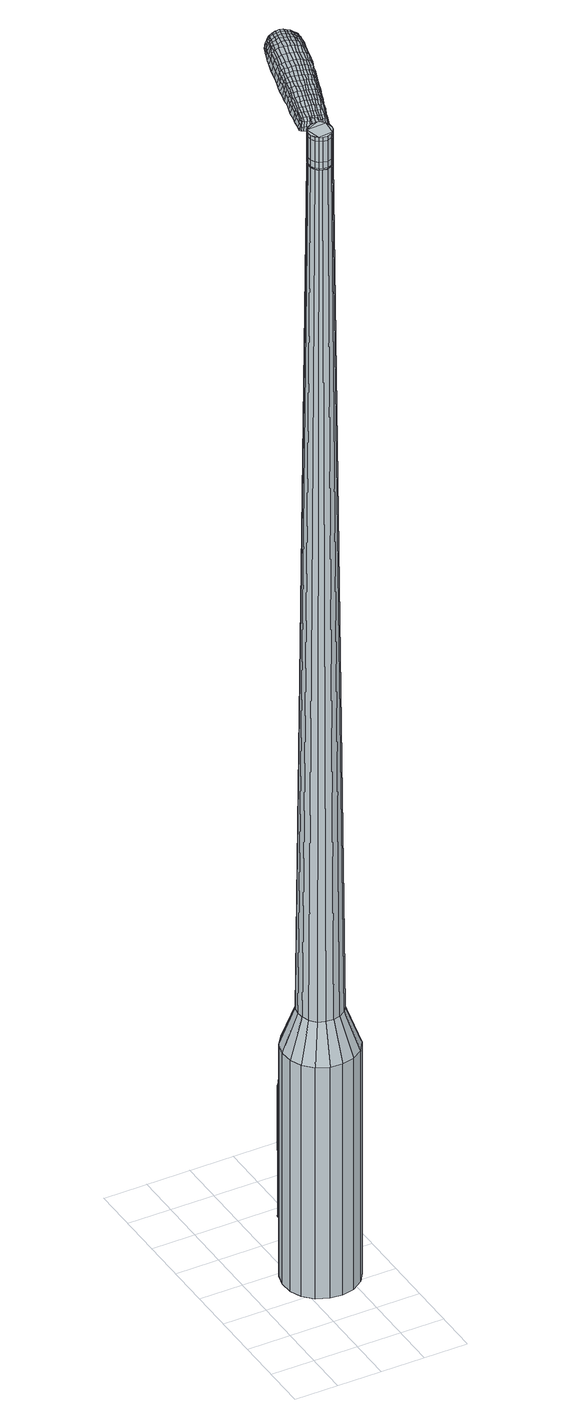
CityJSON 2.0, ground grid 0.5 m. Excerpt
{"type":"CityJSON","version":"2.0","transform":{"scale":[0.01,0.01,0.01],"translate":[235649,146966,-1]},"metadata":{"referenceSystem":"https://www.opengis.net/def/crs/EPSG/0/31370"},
"CityObjects":{
"object1":{"type":"GenericCityObject","attributes":{"cluster":637,"mean_distance_to_centroid":0.254,"new_centroid_x":235649.79,"new_centroid_y":146967.26,"mean_distance_to_camera":8.94,"H1":10.55,"H2":10.52,"Z_final":112.91,"cluster2":-1,"proj_x":235651.48,"proj_y":146967.73,"id_line":88688,"bearing_l":164.2,"distance":1.75,"orientation":"right","G_obj":74.2},"geometry":[{"type":"MultiSurface","lod":"2","boundaries":[[[0,1,2,3]],[[1,4,5,2]],[[4,6,7,5]],[[6,8,9,7]],[[8,10,11,9]],[[10,12,13,11]],[[12,14,15,13]],[[14,16,17,15]],[[16,18,19,17]],[[18,20,21,19]],[[20,22,23,21]],[[22,24,25,23]],[[24,26,27,25]],[[26,28,29,27]],[[28,30,31,29]],[[30,32,33,31]],[[32,34,35,33]],[[34,0,3,35]],[[36,37,38,39]],[[38,40,41,42]],[[41,43,42]],[[42,44,45,46]],[[45,47,46]],[[46,48,49,50]],[[49,51,50]],[[42,46,50,38]],[[50,52,39,38]],[[53,36,39]],[[2,5,7,35]],[[7,9,11,15]],[[11,13,15]],[[15,17,19,23]],[[19,21,23]],[[23,25,27,31]],[[27,29,31]],[[15,23,31,7]],[[31,33,35,7]],[[3,2,35]],[[1,0,54,55]],[[0,34,56,54]],[[34,32,57,56]],[[32,30,58,57]],[[30,28,59,58]],[[28,26,60,59]],[[26,24,61,60]],[[24,22,62,61]],[[22,20,63,62]],[[20,18,64,63]],[[18,16,65,64]],[[16,14,66,65]],[[14,12,67,66]],[[12,10,68,67]],[[10,8,69,68]],[[8,6,70,69]],[[6,4,71,70]],[[4,1,55,71]],[[55,54,72,73]],[[54,56,74,72]],[[56,57,75,74]],[[57,58,76,75]],[[58,59,77,76]],[[59,60,78,77]],[[60,61,79,78]],[[61,62,80,79]],[[62,63,81,80]],[[63,64,82,81]],[[64,65,83,82]],[[65,66,84,83]],[[66,67,85,84]],[[67,68,86,85]],[[68,69,87,86]],[[69,70,88,87]],[[70,71,89,88]],[[71,55,73,89]],[[90,91,92,93]],[[74,94,91,90]],[[75,95,94,74]],[[76,96,95,75]],[[97,98,96,76]],[[78,99,98,97]],[[100,101,99,78]],[[102,103,101,100]],[[104,105,103,102]],[[106,107,105,104]],[[108,109,107,106]],[[110,111,109,108]],[[112,113,111,110]],[[86,114,113,112]],[[87,115,114,86]],[[88,116,115,87]],[[89,117,116,88]],[[93,92,117,89]],[[118,119,120,121]],[[122,118,121,123]],[[124,122,123,125]],[[126,124,125,127]],[[128,126,127,129]],[[130,128,129,131]],[[132,130,131,133]],[[134,132,133,135]],[[136,134,135,137]],[[138,136,137,139]],[[140,138,139,141]],[[142,140,141,143]],[[144,142,143,145]],[[146,144,145,147]],[[148,146,147,149]],[[150,148,149,151]],[[73,72,90,93]],[[72,74,90]],[[77,97,76]],[[77,78,97]],[[79,100,78]],[[79,80,102,100]],[[80,81,104,102]],[[81,82,106,104]],[[82,83,108,106]],[[83,84,110,108]],[[84,85,112,110]],[[85,86,112]],[[73,93,89]],[[152,153,92,91]],[[153,117,92]],[[154,113,114]],[[154,155,111,113]],[[155,156,109,111]],[[156,157,107,109]],[[157,158,105,107]],[[158,159,103,105]],[[159,160,101,103]],[[160,99,101]],[[161,98,99]],[[161,96,98]],[[152,91,94]],[[39,52,150,162]],[[153,152,163,151]],[[53,39,162,119]],[[152,94,120,163]],[[36,53,119,118]],[[94,95,121,120]],[[37,36,118,122]],[[95,96,123,121]],[[38,37,122,124]],[[96,161,125,123]],[[40,38,124,126]],[[161,99,127,125]],[[41,40,126,128]],[[99,160,129,127]],[[43,41,128,130]],[[160,159,131,129]],[[42,43,130,132]],[[159,158,133,131]],[[44,42,132,134]],[[158,157,135,133]],[[45,44,134,136]],[[157,156,137,135]],[[47,45,136,138]],[[156,155,139,137]],[[46,47,138,140]],[[155,154,141,139]],[[48,46,140,142]],[[154,114,143,141]],[[49,48,142,144]],[[114,115,145,143]],[[51,49,144,146]],[[115,116,147,145]],[[50,51,146,148]],[[116,117,149,147]],[[52,50,148,150]],[[117,153,151,149]],[[150,151,164,165]],[[151,163,166,164]],[[163,120,167,166]],[[120,119,168,167]],[[119,162,169,168]],[[162,150,165,169]],[[170,171,172,173]],[[174,170,173,175]],[[170,174,176,177]],[[171,170,177,178]],[[179,180,181,182]],[[183,179,182,184]],[[179,183,185,186]],[[180,179,186,187]],[[188,189,190,191]],[[192,188,191,193]],[[188,192,194,195]],[[189,188,195,196]],[[197,198,199,200]],[[201,197,200,202]],[[197,201,203,204]],[[198,197,204,205]],[[206,207,208,209]],[[210,206,209,211]],[[206,210,212,213]],[[207,206,213,214]],[[215,216,217,218]],[[219,215,218,220]],[[215,219,221,222]],[[216,215,222,223]],[[224,225,226,227]],[[216,224,227,217]],[[224,216,223,228]],[[225,224,228,229]],[[230,231,232,233]],[[225,230,233,226]],[[230,225,229,234]],[[231,230,234,235]],[[236,174,175,237]],[[231,236,237,232]],[[236,231,235,238]],[[174,236,238,176]],[[239,240,241,242]],[[243,239,242,244]],[[239,243,245,246]],[[240,239,246,247]],[[248,249,250,251]],[[240,248,251,241]],[[248,240,247,252]],[[249,248,252,253]],[[254,255,256,257]],[[249,254,257,250]],[[254,249,253,258]],[[255,254,258,259]],[[260,261,262,263]],[[255,260,263,256]],[[260,255,259,264]],[[261,260,264,265]],[[266,171,178,267]],[[261,266,267,262]],[[266,261,265,268]],[[171,266,268,172]],[[269,270,271,272]],[[273,269,272,274]],[[269,273,275,276]],[[270,269,276,277]],[[278,279,280,281]],[[270,278,281,271]],[[278,270,277,282]],[[279,278,282,283]],[[284,285,286,287]],[[279,284,287,280]],[[284,279,283,288]],[[285,284,288,289]],[[290,183,184,291]],[[285,290,291,286]],[[290,285,289,292]],[[183,290,292,185]],[[293,294,295,296]],[[297,293,296,298]],[[293,297,299,300]],[[294,293,300,301]],[[302,303,304,305]],[[294,302,305,295]],[[302,294,301,306]],[[303,302,306,307]],[[308,309,310,311]],[[303,308,311,304]],[[308,303,307,312]],[[309,308,312,313]],[[314,315,316,317]],[[309,314,317,310]],[[314,309,313,318]],[[315,314,318,319]],[[320,180,187,321]],[[315,320,321,316]],[[320,315,319,322]],[[180,320,322,181]],[[323,209,208,324]],[[325,323,324,326]],[[323,325,327,328]],[[209,323,328,211]],[[329,325,326,330]],[[331,329,330,332]],[[329,331,333,334]],[[325,329,334,327]],[[335,331,332,336]],[[337,335,336,338]],[[335,337,339,340]],[[331,335,340,333]],[[341,337,338,342]],[[343,341,342,344]],[[341,343,345,346]],[[337,341,346,339]],[[347,343,344,348]],[[198,347,348,199]],[[347,198,205,349]],[[343,347,349,345]],[[350,351,196,195]],[[352,350,195,194]],[[350,352,353,354]],[[351,350,354,355]],[[356,357,355,354]],[[358,356,354,353]],[[356,358,359,360]],[[357,356,360,361]],[[362,363,361,360]],[[364,362,360,359]],[[362,364,365,366]],[[363,362,366,367]],[[368,369,367,366]],[[370,368,366,365]],[[368,370,203,201]],[[369,368,201,202]],[[371,372,373,374]],[[273,371,374,275]],[[371,273,274,375]],[[372,371,375,376]],[[377,192,193,378]],[[372,377,378,373]],[[377,372,376,379]],[[192,377,379,194]],[[380,381,382,383]],[[219,380,383,221]],[[380,219,220,384]],[[381,380,384,385]],[[386,387,388,389]],[[381,386,389,382]],[[386,381,385,390]],[[387,386,390,391]],[[392,189,196,393]],[[387,392,393,388]],[[392,387,391,394]],[[189,392,394,190]],[[395,396,397,398]],[[177,395,398,178]],[[395,177,176,399]],[[396,395,399,400]],[[401,402,403,404]],[[396,401,404,397]],[[401,396,400,405]],[[402,401,405,406]],[[407,200,199,408]],[[402,407,408,403]],[[407,402,406,409]],[[200,407,409,202]],[[410,411,412,413]],[[182,410,413,184]],[[410,182,181,414]],[[411,410,414,415]],[[416,204,203,417]],[[411,416,417,412]],[[416,411,415,418]],[[204,416,418,205]],[[419,420,421,422]],[[297,419,422,299]],[[419,297,298,423]],[[420,419,423,424]],[[425,210,211,426]],[[420,425,426,421]],[[425,420,424,427]],[[210,425,427,212]],[[428,429,430,431]],[[243,428,431,245]],[[428,243,244,432]],[[429,428,432,433]],[[434,435,436,437]],[[429,434,437,430]],[[434,429,433,438]],[[435,434,438,439]],[[440,207,214,441]],[[435,440,441,436]],[[440,435,439,442]],[[207,440,442,208]],[[443,444,433,432]],[[242,443,432,244]],[[443,242,241,445]],[[444,443,445,446]],[[447,448,439,438]],[[444,447,438,433]],[[447,444,446,449]],[[448,447,449,450]],[[451,324,208,442]],[[448,451,442,439]],[[451,448,450,452]],[[324,451,452,326]],[[453,454,455,456]],[[300,453,456,301]],[[453,300,299,422]],[[454,453,422,421]],[[457,328,327,458]],[[454,457,458,455]],[[457,454,421,426]],[[328,457,426,211]],[[459,460,446,445]],[[251,459,445,241]],[[459,251,250,461]],[[460,459,461,462]],[[463,464,450,449]],[[460,463,449,446]],[[463,460,462,465]],[[464,463,465,466]],[[467,330,326,452]],[[464,467,452,450]],[[467,464,466,468]],[[330,467,468,332]],[[469,470,471,472]],[[306,469,472,307]],[[469,306,301,456]],[[470,469,456,455]],[[473,334,333,474]],[[470,473,474,471]],[[473,470,455,458]],[[334,473,458,327]],[[475,476,462,461]],[[257,475,461,250]],[[475,257,256,477]],[[476,475,477,478]],[[479,480,466,465]],[[476,479,465,462]],[[479,476,478,481]],[[480,479,481,482]],[[483,336,332,468]],[[480,483,468,466]],[[483,480,482,484]],[[336,483,484,338]],[[485,486,487,488]],[[312,485,488,313]],[[485,312,307,472]],[[486,485,472,471]],[[489,340,339,490]],[[486,489,490,487]],[[489,486,471,474]],[[340,489,474,333]],[[491,492,478,477]],[[263,491,477,256]],[[491,263,262,493]],[[492,491,493,494]],[[495,496,482,481]],[[492,495,481,478]],[[495,492,494,497]],[[496,495,497,498]],[[499,342,338,484]],[[496,499,484,482]],[[499,496,498,500]],[[342,499,500,344]],[[501,502,503,504]],[[318,501,504,319]],[[501,318,313,488]],[[502,501,488,487]],[[505,346,345,506]],[[502,505,506,503]],[[505,502,487,490]],[[346,505,490,339]],[[507,508,494,493]],[[267,507,493,262]],[[507,267,178,398]],[[508,507,398,397]],[[509,510,498,497]],[[508,509,497,494]],[[509,508,397,404]],[[510,509,404,403]],[[511,348,344,500]],[[510,511,500,498]],[[511,510,403,408]],[[348,511,408,199]],[[512,513,415,414]],[[322,512,414,181]],[[512,322,319,504]],[[513,512,504,503]],[[514,349,205,418]],[[513,514,418,415]],[[514,513,503,506]],[[349,514,506,345]],[[515,516,376,375]],[[272,515,375,274]],[[515,272,271,517]],[[516,515,517,518]],[[519,352,194,379]],[[516,519,379,376]],[[519,516,518,520]],[[352,519,520,353]],[[521,522,523,524]],[[222,521,524,223]],[[521,222,221,383]],[[522,521,383,382]],[[525,526,527,528]],[[522,525,528,523]],[[525,522,382,389]],[[526,525,389,388]],[[529,351,355,530]],[[526,529,530,527]],[[529,526,388,393]],[[351,529,393,196]],[[531,532,518,517]],[[281,531,517,271]],[[531,281,280,533]],[[532,531,533,534]],[[535,358,353,520]],[[532,535,520,518]],[[535,532,534,536]],[[358,535,536,359]],[[537,538,539,540]],[[228,537,540,229]],[[537,228,223,524]],[[538,537,524,523]],[[541,542,543,544]],[[538,541,544,539]],[[541,538,523,528]],[[542,541,528,527]],[[545,357,361,546]],[[542,545,546,543]],[[545,542,527,530]],[[357,545,530,355]],[[547,548,534,533]],[[287,547,533,280]],[[547,287,286,549]],[[548,547,549,550]],[[551,364,359,536]],[[548,551,536,534]],[[551,548,550,552]],[[364,551,552,365]],[[553,554,555,556]],[[234,553,556,235]],[[553,234,229,540]],[[554,553,540,539]],[[557,558,559,560]],[[554,557,560,555]],[[557,554,539,544]],[[558,557,544,543]],[[561,363,367,562]],[[558,561,562,559]],[[561,558,543,546]],[[363,561,546,361]],[[563,564,550,549]],[[291,563,549,286]],[[563,291,184,413]],[[564,563,413,412]],[[565,370,365,552]],[[564,565,552,550]],[[565,564,412,417]],[[370,565,417,203]],[[566,567,400,399]],[[238,566,399,176]],[[566,238,235,556]],[[567,566,556,555]],[[568,569,406,405]],[[567,568,405,400]],[[568,567,555,560]],[[569,568,560,559]],[[570,369,202,409]],[[569,570,409,406]],[[570,569,559,562]],[[369,570,562,367]],[[571,572,573,574]],[[574,573,575,576]],[[577,575,573,578]],[[578,573,572,579]],[[580,581,582,583]],[[583,582,584,585]],[[586,584,582,587]],[[587,582,581,588]],[[589,590,591,592]],[[592,591,593,594]],[[595,593,591,596]],[[596,591,590,597]],[[598,599,600,601]],[[601,600,602,603]],[[604,602,600,605]],[[605,600,599,606]],[[607,608,609,610]],[[610,609,611,612]],[[613,611,609,614]],[[614,609,608,615]],[[616,617,618,619]],[[619,618,620,621]],[[622,620,618,623]],[[623,618,617,624]],[[625,626,627,628]],[[628,627,617,616]],[[624,617,627,629]],[[629,627,626,630]],[[631,632,633,634]],[[634,633,626,625]],[[630,626,633,635]],[[635,633,632,636]],[[576,575,637,638]],[[638,637,632,631]],[[636,632,637,639]],[[639,637,575,577]],[[640,641,642,643]],[[643,642,644,645]],[[646,644,642,647]],[[647,642,641,648]],[[649,650,651,652]],[[652,651,641,640]],[[648,641,651,653]],[[653,651,650,654]],[[655,656,657,658]],[[658,657,650,649]],[[654,650,657,659]],[[659,657,656,660]],[[661,662,663,664]],[[664,663,656,655]],[[660,656,663,665]],[[665,663,662,666]],[[579,572,667,668]],[[668,667,662,661]],[[666,662,667,669]],[[669,667,572,571]],[[670,671,672,673]],[[673,672,674,675]],[[676,674,672,677]],[[677,672,671,678]],[[679,680,681,682]],[[682,681,671,670]],[[678,671,681,683]],[[683,681,680,684]],[[685,686,687,688]],[[688,687,680,679]],[[684,680,687,689]],[[689,687,686,690]],[[585,584,691,692]],[[692,691,686,685]],[[690,686,691,693]],[[693,691,584,586]],[[694,695,696,697]],[[697,696,698,699]],[[700,698,696,701]],[[701,696,695,702]],[[703,704,705,706]],[[706,705,695,694]],[[702,695,705,707]],[[707,705,704,708]],[[709,710,711,712]],[[712,711,704,703]],[[708,704,711,713]],[[713,711,710,714]],[[715,716,717,718]],[[718,717,710,709]],[[714,710,717,719]],[[719,717,716,720]],[[588,581,721,722]],[[722,721,716,715]],[[720,716,721,723]],[[723,721,581,580]],[[607,610,724,725]],[[725,724,726,727]],[[728,726,724,729]],[[729,724,610,612]],[[727,726,730,731]],[[731,730,732,733]],[[734,732,730,735]],[[735,730,726,728]],[[733,732,736,737]],[[737,736,738,739]],[[740,738,736,741]],[[741,736,732,734]],[[739,738,742,743]],[[743,742,744,745]],[[746,744,742,747]],[[747,742,738,740]],[[745,744,748,749]],[[749,748,599,598]],[[606,599,748,750]],[[750,748,744,746]],[[597,751,752,596]],[[596,752,753,595]],[[754,753,752,755]],[[755,752,751,756]],[[756,757,758,755]],[[755,758,759,754]],[[760,759,758,761]],[[761,758,757,762]],[[762,763,764,761]],[[761,764,765,760]],[[766,765,764,767]],[[767,764,763,768]],[[768,769,770,767]],[[767,770,771,766]],[[604,771,770,602]],[[602,770,769,603]],[[772,773,774,775]],[[775,774,674,676]],[[675,674,774,776]],[[776,774,773,777]],[[594,593,778,779]],[[779,778,773,772]],[[777,773,778,780]],[[780,778,593,595]],[[781,782,783,784]],[[784,783,620,622]],[[621,620,783,785]],[[785,783,782,786]],[[787,788,789,790]],[[790,789,782,781]],[[786,782,789,791]],[[791,789,788,792]],[[597,590,793,794]],[[794,793,788,787]],[[792,788,793,795]],[[795,793,590,589]],[[796,797,798,799]],[[799,798,578,579]],[[577,578,798,800]],[[800,798,797,801]],[[802,803,804,805]],[[805,804,797,796]],[[801,797,804,806]],[[806,804,803,807]],[[598,601,808,809]],[[809,808,803,802]],[[807,803,808,810]],[[810,808,601,603]],[[811,812,813,814]],[[814,813,583,585]],[[580,583,813,815]],[[815,813,812,816]],[[604,605,817,818]],[[818,817,812,811]],[[816,812,817,819]],[[819,817,605,606]],[[820,821,822,823]],[[823,822,698,700]],[[699,698,822,824]],[[824,822,821,825]],[[612,611,826,827]],[[827,826,821,820]],[[825,821,826,828]],[[828,826,611,613]],[[829,830,831,832]],[[832,831,644,646]],[[645,644,831,833]],[[833,831,830,834]],[[835,836,837,838]],[[838,837,830,829]],[[834,830,837,839]],[[839,837,836,840]],[[615,608,841,842]],[[842,841,836,835]],[[840,836,841,843]],[[843,841,608,607]],[[834,844,833]],[[833,844,643,645]],[[640,643,844,845]],[[845,844,846]],[[840,847,848,839]],[[839,848,844,834]],[[846,844,848,849]],[[849,848,847,850]],[[607,725,851,843]],[[843,851,847,840]],[[850,847,851,852]],[[852,851,725,727]],[[853,854,855,856]],[[856,855,701,702]],[[700,701,855,823]],[[823,855,854,820]],[[728,729,857,858]],[[858,857,854,853]],[[820,854,857,827]],[[827,857,729,612]],[[846,859,860,845]],[[845,860,652,640]],[[649,652,860,861]],[[860,859,861]],[[850,862,863,849]],[[849,863,859,846]],[[861,859,863,864]],[[864,863,862,865]],[[727,731,866,852]],[[852,866,862,850]],[[865,862,866,867]],[[867,866,731,733]],[[868,869,870,871]],[[871,870,707,708]],[[702,707,870,856]],[[856,870,869,853]],[[734,735,872,873]],[[873,872,869,868]],[[853,869,872,858]],[[858,872,735,728]],[[874,875,861]],[[861,875,658,649]],[[655,658,875,876]],[[876,875,874,877]],[[865,878,879,864]],[[864,879,874,861]],[[877,874,879,880]],[[880,879,878,881]],[[733,737,882,867]],[[867,882,878,865]],[[881,878,882,883]],[[883,882,737,739]],[[884,885,886,887]],[[887,886,713,714]],[[708,713,886,871]],[[871,886,885,868]],[[740,741,888,889]],[[889,888,885,884]],[[868,885,888,873]],[[873,888,741,734]],[[877,890,891,876]],[[876,891,664,655]],[[661,664,891,892]],[[892,891,890,893]],[[881,894,895,880]],[[880,895,890,877]],[[893,890,895,896]],[[896,895,894,897]],[[739,743,898,883]],[[883,898,894,881]],[[897,894,898,899]],[[899,898,743,745]],[[900,901,902,903]],[[903,902,719,720]],[[714,719,902,887]],[[887,902,901,884]],[[746,747,904,905]],[[905,904,901,900]],[[884,901,904,889]],[[889,904,747,740]],[[893,906,907,892]],[[892,907,668,661]],[[579,668,907,799]],[[799,907,906,796]],[[897,908,909,896]],[[896,909,906,893]],[[796,906,909,805]],[[805,909,908,802]],[[745,749,910,899]],[[899,910,908,897]],[[802,908,910,809]],[[809,910,749,598]],[[816,911,912,815]],[[815,912,723,580]],[[720,723,912,903]],[[903,912,911,900]],[[606,750,913,819]],[[819,913,911,816]],[[900,911,913,905]],[[905,913,750,746]],[[777,914,915,776]],[[776,915,673,675]],[[670,673,915,916]],[[916,915,914,917]],[[595,753,918,780]],[[780,918,914,777]],[[917,914,918,919]],[[919,918,753,754]],[[920,921,922,923]],[[923,922,623,624]],[[622,623,922,784]],[[784,922,921,781]],[[924,925,926,927]],[[927,926,921,920]],[[781,921,926,790]],[[790,926,925,787]],[[756,751,928,929]],[[929,928,925,924]],[[787,925,928,794]],[[794,928,751,597]],[[917,930,931,916]],[[916,931,682,670]],[[679,682,931,932]],[[932,931,930,933]],[[754,759,934,919]],[[919,934,930,917]],[[933,930,934,935]],[[935,934,759,760]],[[936,937,938,939]],[[939,938,629,630]],[[624,629,938,923]],[[923,938,937,920]],[[940,941,942,943]],[[943,942,937,936]],[[920,937,942,927]],[[927,942,941,924]],[[762,757,944,945]],[[945,944,941,940]],[[924,941,944,929]],[[929,944,757,756]],[[933,946,947,932]],[[932,947,688,679]],[[685,688,947,948]],[[948,947,946,949]],[[760,765,950,935]],[[935,950,946,933]],[[949,946,950,951]],[[951,950,765,766]],[[952,953,954,955]],[[955,954,635,636]],[[630,635,954,939]],[[939,954,953,936]],[[956,957,958,959]],[[959,958,953,952]],[[936,953,958,943]],[[943,958,957,940]],[[768,763,960,961]],[[961,960,957,956]],[[940,957,960,945]],[[945,960,763,762]],[[949,962,963,948]],[[948,963,692,685]],[[585,692,963,814]],[[814,963,962,811]],[[766,771,964,951]],[[951,964,962,949]],[[811,962,964,818]],[[818,964,771,604]],[[801,965,966,800]],[[800,966,639,577]],[[636,639,966,955]],[[955,966,965,952]],[[807,967,968,806]],[[806,968,965,801]],[[952,965,968,959]],[[959,968,967,956]],[[603,769,969,810]],[[810,969,967,807]],[[956,967,969,961]],[[961,969,769,768]],[[571,574,173,172]],[[574,576,175,173]],[[586,587,186,185]],[[587,588,187,186]],[[589,592,191,190]],[[592,594,193,191]],[[613,614,213,212]],[[614,615,214,213]],[[616,619,218,217]],[[619,621,220,218]],[[625,628,227,226]],[[628,616,217,227]],[[631,634,233,232]],[[634,625,226,233]],[[576,638,237,175]],[[638,631,232,237]],[[646,647,246,245]],[[647,648,247,246]],[[648,653,252,247]],[[653,654,253,252]],[[654,659,258,253]],[[659,660,259,258]],[[660,665,264,259]],[[665,666,265,264]],[[666,669,268,265]],[[669,571,172,268]],[[676,677,276,275]],[[677,678,277,276]],[[678,683,282,277]],[[683,684,283,282]],[[684,689,288,283]],[[689,690,289,288]],[[690,693,292,289]],[[693,586,185,292]],[[694,697,296,295]],[[697,699,298,296]],[[703,706,305,304]],[[706,694,295,305]],[[709,712,311,310]],[[712,703,304,311]],[[715,718,317,316]],[[718,709,310,317]],[[588,722,321,187]],[[722,715,316,321]],[[772,775,374,373]],[[775,676,275,374]],[[594,779,378,193]],[[779,772,373,378]],[[621,785,384,220]],[[785,786,385,384]],[[786,791,390,385]],[[791,792,391,390]],[[792,795,394,391]],[[795,589,190,394]],[[699,824,423,298]],[[824,825,424,423]],[[825,828,427,424]],[[828,613,212,427]],[[829,832,431,430]],[[832,646,245,431]],[[835,838,437,436]],[[838,829,430,437]],[[615,842,441,214]],[[842,835,436,441]],[[970,971,972,973]],[[974,975,973,972]],[[976,977,978,979]],[[980,981,982,983]],[[971,984,985,972]],[[986,974,972,985]],[[987,976,979,988]],[[989,990,981,980]],[[984,991,992,985]],[[992,993,986,985]],[[994,987,988,995]],[[996,990,989,997]],[[991,998,999,992]],[[999,1000,993,992]],[[1001,994,995,1002]],[[1003,996,997,1004]],[[1005,1006,1007,1008]],[[1009,1010,1006,1005]],[[1009,1011,1012,1010]],[[1011,1013,1014,1012]],[[1015,1016,1017,1018]],[[1019,1020,1016,1015]],[[1021,1022,1020,1019]],[[1023,1024,1022,1021]],[[1018,1007,1006,1015]],[[1015,1006,1010,1019]],[[1010,1012,1021,1019]],[[1012,1014,1023,1021]],[[979,978,975,974]],[[988,979,974,986]],[[993,995,988,986]],[[1000,1002,995,993]],[[980,983,977,976]],[[989,980,976,987]],[[997,989,987,994]],[[1004,997,994,1001]],[[981,1005,1008,982]],[[990,1009,1005,981]],[[1011,1009,990,996]],[[1013,1011,996,1003]],[[1025,1026,1027,1028]],[[1027,1029,1030,1031]],[[1027,1031,1032,1033]],[[1027,1033,1028]],[[1034,1025,1028,1035]],[[1036,1035,1028,1037]],[[1038,1037,1028]],[[1039,1027,1026,1040]],[[1041,1039,1040,1042]],[[1043,1041,1042,1044]],[[1045,1043,1044,1046]],[[1047,1045,1046,1048]],[[1048,1049,1050,1051]],[[1048,1051,1052,1053]],[[1048,1053,1054,1055]],[[1054,1056,1057,1058]],[[1054,1058,1059,1060]],[[1054,1060,1055]],[[1048,1055,1047]],[[1061,1062,1026,1025]],[[1063,1064,1029,1027]],[[1065,1066,1038,1028]],[[1062,1067,1040,1026]],[[1068,1063,1027,1039]],[[1067,1069,1042,1040]],[[1070,1068,1039,1041]],[[1069,1071,1044,1042]],[[1072,1070,1041,1043]],[[1071,1073,1046,1044]],[[1074,1072,1043,1045]],[[1073,1075,1048,1046]],[[1076,1074,1045,1047]],[[1075,1077,1049,1048]],[[1078,1079,1056,1054]],[[1080,1076,1047,1055]],[[1050,1049,1077,1081]],[[1051,1050,1081,1082]],[[1052,1051,1082,1083]],[[1053,1052,1083,1084]],[[1054,1053,1084,1078]],[[1085,1061,1025,1034]],[[1086,1085,1034,1035]],[[1087,1086,1035,1036]],[[1088,1087,1036,1037]],[[1066,1088,1037,1038]],[[1030,1029,1064,1089]],[[1057,1056,1079,1090]],[[1031,1030,1089,1091]],[[1032,1031,1091,1092]],[[1033,1032,1092,1093]],[[1028,1033,1093,1065]],[[1058,1057,1090,1094]],[[1059,1058,1094,1095]],[[1060,1059,1095,1096]],[[1055,1060,1096,1080]]]}]}
},
"vertices":[
[90,169,384],[103,162,384],[103,162,96],[90,169,96],[113,152,384],[113,152,96],[119,138,384],[119,138,96],[120,124,384],[120,124,96],[116,109,384],[116,109,96],[108,97,384],[108,97,96],[95,89,384],[95,89,96],[81,86,384],[81,86,96],[67,87,384],[67,87,96],[53,93,384],[53,93,96],[43,104,384],[43,104,96],[37,117,384],[37,117,96],[36,132,384],[36,132,96],[40,146,384],[40,146,96],[49,158,384],[49,158,96],[61,166,384],[61,166,96],[75,170,384],[75,170,96],[73,140,1524],[69,137,1524],[66,134,1524],[82,141,1524],[65,129,1524],[65,124,1524],[70,117,1524],[67,120,1524],[74,115,1524],[79,114,1524],[87,118,1524],[84,116,1524],[90,122,1524],[91,126,1524],[89,135,1524],[91,131,1524],[86,139,1524],[77,141,1524],[85,152,429],[93,148,429],[76,153,429],[68,151,429],[61,146,429],[55,139,429],[53,130,429],[54,122,429],[57,114,429],[63,107,429],[71,104,429],[80,103,429],[88,105,429],[96,110,429],[101,117,429],[103,125,429],[103,134,429],[99,142,429],[82,141,1483],[86,139,1483],[77,141,1483],[73,140,1483],[69,137,1483],[66,134,1483],[65,129,1483],[65,124,1483],[67,120,1483],[70,117,1483],[74,115,1483],[79,114,1483],[84,116,1483],[87,118,1483],[90,122,1483],[91,126,1483],[91,131,1483],[89,135,1483],[82,140,1483],[82,140,1485],[86,138,1485],[86,138,1483],[77,141,1485],[73,140,1485],[69,137,1485],[67,133,1483],[67,133,1485],[65,129,1485],[66,125,1483],[66,125,1485],[67,121,1483],[67,121,1485],[71,117,1483],[71,117,1485],[75,115,1483],[75,115,1485],[79,115,1483],[79,115,1485],[83,116,1483],[83,116,1485],[87,119,1483],[87,119,1485],[90,122,1485],[91,126,1485],[91,131,1485],[89,135,1485],[73,140,1519],[77,141,1519],[77,141,1493],[73,140,1493],[69,137,1519],[69,137,1493],[66,134,1519],[66,134,1493],[65,129,1519],[65,129,1493],[65,124,1519],[65,124,1493],[67,120,1519],[67,120,1493],[70,117,1519],[70,117,1493],[74,115,1519],[74,115,1493],[79,114,1519],[79,114,1493],[84,116,1519],[84,116,1493],[87,118,1519],[87,118,1493],[90,122,1519],[90,122,1493],[91,126,1519],[91,126,1493],[91,131,1519],[91,131,1493],[89,135,1519],[89,135,1493],[86,139,1519],[86,139,1493],[82,141,1485],[86,139,1485],[87,118,1485],[84,116,1485],[79,114,1485],[74,115,1485],[70,117,1485],[67,120,1485],[65,124,1485],[66,134,1485],[82,141,1519],[82,141,1493],[90,158,1513],[90,158,1518],[87,159,1513],[84,160,1513],[84,160,1518],[87,159,1518],[126,225,1519],[124,218,1518],[125,219,1509],[128,226,1510],[128,233,1519],[130,234,1510],[127,232,1526],[124,224,1525],[122,217,1525],[89,235,1519],[87,228,1518],[88,227,1525],[90,234,1525],[91,244,1519],[92,242,1526],[90,245,1510],[88,237,1510],[86,230,1509],[126,301,1519],[129,300,1519],[129,301,1513],[126,302,1513],[122,301,1519],[122,302,1513],[121,300,1524],[125,300,1524],[129,299,1524],[106,230,1530],[104,223,1529],[107,222,1529],[109,229,1530],[108,239,1531],[111,238,1531],[104,240,1530],[102,231,1530],[100,224,1529],[84,152,1512],[86,151,1512],[87,153,1517],[84,153,1517],[81,153,1512],[81,154,1517],[81,154,1506],[84,153,1506],[87,152,1506],[141,282,1519],[140,279,1519],[142,279,1512],[142,283,1512],[141,284,1518],[142,285,1512],[140,284,1522],[139,282,1523],[139,279,1524],[139,274,1519],[138,268,1519],[140,269,1512],[141,275,1512],[138,274,1524],[137,268,1525],[137,263,1519],[135,255,1519],[137,256,1511],[139,263,1511],[135,262,1526],[133,255,1526],[132,244,1519],[134,245,1510],[130,244,1526],[102,155,1513],[104,162,1513],[103,162,1518],[100,155,1517],[100,150,1512],[99,151,1516],[101,150,1506],[103,155,1507],[106,163,1507],[107,169,1514],[109,176,1515],[108,176,1520],[105,169,1519],[108,170,1507],[111,177,1507],[112,183,1515],[114,190,1516],[113,190,1522],[110,183,1521],[113,184,1508],[116,191,1508],[117,197,1517],[119,204,1517],[117,204,1524],[115,197,1523],[118,198,1508],[121,205,1509],[121,211,1518],[120,211,1524],[123,212,1509],[106,293,1519],[105,289,1519],[106,289,1524],[108,292,1523],[108,295,1518],[108,294,1522],[107,296,1512],[105,294,1512],[104,291,1512],[103,285,1519],[101,280,1519],[103,279,1525],[105,284,1524],[102,286,1512],[100,281,1512],[99,274,1519],[97,266,1519],[98,265,1526],[101,273,1526],[98,275,1511],[96,268,1511],[94,255,1519],[95,254,1526],[93,257,1510],[73,163,1513],[74,171,1513],[73,172,1507],[72,164,1507],[72,158,1512],[71,159,1506],[73,158,1516],[73,162,1517],[75,170,1518],[76,178,1514],[77,185,1515],[76,187,1507],[75,179,1507],[77,177,1519],[78,184,1520],[79,193,1515],[81,200,1516],[80,201,1508],[78,194,1508],[80,191,1521],[82,199,1522],[82,207,1517],[84,214,1517],[83,216,1509],[81,209,1508],[83,206,1523],[85,213,1524],[86,221,1518],[84,223,1509],[87,220,1524],[86,159,1519],[88,158,1519],[88,166,1520],[90,165,1520],[85,167,1520],[83,159,1519],[90,173,1522],[92,172,1522],[92,180,1523],[94,179,1523],[89,181,1523],[87,174,1521],[94,187,1524],[96,186,1524],[96,194,1525],[98,194,1525],[93,195,1525],[91,188,1524],[98,201,1526],[101,201,1526],[100,209,1527],[103,208,1527],[96,210,1527],[94,202,1526],[102,216,1528],[105,215,1528],[98,217,1528],[124,297,1527],[128,296,1527],[120,297,1526],[119,293,1527],[123,292,1528],[127,291,1528],[121,286,1529],[125,285,1529],[117,287,1528],[115,280,1530],[119,279,1530],[123,278,1530],[117,272,1531],[121,271,1531],[113,273,1530],[111,264,1531],[115,263,1531],[118,262,1531],[111,251,1531],[115,250,1531],[108,252,1531],[109,296,1518],[112,298,1519],[111,299,1513],[108,298,1513],[110,295,1523],[112,297,1523],[116,300,1519],[116,301,1513],[116,298,1524],[140,287,1518],[139,289,1518],[138,288,1523],[139,286,1523],[142,287,1513],[140,290,1513],[138,293,1519],[135,296,1519],[135,294,1524],[137,291,1523],[138,293,1513],[136,297,1513],[132,298,1519],[132,297,1524],[133,299,1513],[123,224,1528],[121,225,1528],[118,218,1528],[120,218,1527],[125,233,1528],[123,233,1529],[118,226,1529],[115,227,1530],[113,220,1529],[116,219,1528],[121,234,1529],[118,236,1530],[112,228,1530],[110,221,1529],[115,237,1531],[91,233,1528],[94,233,1529],[96,241,1529],[94,242,1528],[90,226,1527],[92,226,1528],[98,232,1529],[100,241,1530],[96,225,1528],[72,156,1512],[74,155,1512],[75,156,1517],[73,157,1517],[72,157,1506],[74,156,1506],[77,154,1512],[78,155,1517],[77,155,1506],[98,148,1512],[96,149,1512],[97,149,1506],[99,149,1506],[98,149,1517],[96,150,1517],[94,149,1512],[91,150,1512],[92,151,1506],[95,150,1506],[94,151,1517],[92,151,1517],[89,151,1512],[89,151,1506],[89,152,1517],[99,155,1519],[98,155,1519],[102,162,1520],[100,162,1520],[95,156,1519],[93,156,1519],[98,163,1520],[95,164,1520],[91,157,1519],[93,164,1520],[75,162,1519],[76,161,1519],[78,168,1520],[76,169,1520],[80,160,1519],[81,168,1520],[104,169,1521],[102,169,1521],[106,176,1522],[105,176,1522],[100,170,1521],[97,171,1521],[102,177,1522],[100,178,1523],[95,171,1522],[97,179,1523],[78,176,1521],[80,176,1521],[82,183,1522],[80,184,1522],[83,175,1521],[85,182,1522],[109,183,1523],[107,183,1523],[111,190,1524],[109,190,1524],[105,184,1523],[102,185,1524],[107,191,1525],[104,192,1525],[99,186,1524],[101,193,1525],[81,191,1523],[83,190,1523],[85,197,1524],[83,198,1524],[87,189,1524],[89,196,1525],[113,197,1525],[112,197,1525],[116,204,1526],[114,204,1526],[109,198,1526],[106,199,1526],[111,205,1527],[108,206,1527],[103,200,1526],[106,207,1527],[85,205,1525],[87,205,1525],[89,212,1526],[86,212,1526],[91,204,1526],[92,211,1527],[118,211,1527],[116,211,1527],[114,212,1527],[111,213,1528],[108,214,1528],[88,219,1527],[90,219,1527],[94,218,1528],[109,293,1525],[111,294,1525],[108,289,1526],[110,291,1526],[116,296,1526],[114,292,1527],[139,284,1525],[138,286,1525],[137,282,1526],[138,280,1525],[136,289,1525],[134,292,1526],[133,288,1527],[135,285,1526],[131,294,1526],[130,290,1527],[106,284,1526],[108,285,1527],[104,279,1527],[106,279,1528],[113,286,1528],[111,280,1529],[137,275,1526],[136,277,1527],[134,271,1528],[136,269,1527],[134,279,1527],[131,282,1528],[130,275,1529],[132,273,1528],[128,284,1528],[126,277,1530],[102,273,1528],[104,273,1529],[100,265,1528],[102,265,1529],[109,273,1529],[106,265,1530],[134,263,1528],[133,265,1528],[130,257,1529],[132,255,1528],[130,266,1529],[128,268,1530],[125,260,1530],[128,258,1530],[124,270,1530],[122,261,1531],[97,253,1529],[99,253,1529],[103,253,1530],[129,244,1528],[127,245,1529],[124,246,1530],[121,248,1530],[118,249,1531],[124,219,1509],[122,219,1518],[124,225,1518],[126,226,1509],[127,233,1519],[128,234,1510],[125,233,1525],[122,225,1525],[120,218,1525],[90,227,1525],[89,228,1518],[91,235,1518],[92,234,1525],[93,243,1519],[94,242,1525],[92,245,1510],[90,237,1509],[88,230,1509],[129,299,1513],[128,298,1519],[125,299,1519],[125,300,1513],[122,299,1519],[122,300,1513],[121,298,1524],[125,298,1524],[128,297,1524],[107,222,1528],[104,223,1528],[106,230,1529],[109,229,1529],[108,239,1529],[111,238,1529],[105,240,1529],[102,231,1529],[100,224,1528],[87,155,1516],[87,154,1512],[84,154,1512],[85,155,1516],[82,155,1512],[82,156,1516],[81,156,1506],[85,155,1506],[87,154,1506],[140,280,1512],[138,279,1519],[139,282,1518],[140,283,1512],[139,284,1518],[140,285,1512],[138,284,1522],[137,282,1523],[137,279,1523],[138,270,1512],[136,269,1519],[137,274,1519],[139,275,1512],[136,274,1524],[135,269,1525],[135,256,1511],[133,256,1519],[135,263,1519],[137,264,1511],[134,263,1525],[131,255,1526],[130,245,1519],[132,245,1510],[128,244,1526],[101,162,1518],[102,163,1513],[100,156,1513],[99,155,1517],[98,151,1512],[98,152,1515],[99,152,1506],[101,156,1506],[104,163,1507],[106,177,1520],[107,177,1514],[105,170,1514],[104,169,1519],[106,170,1507],[109,178,1507],[111,191,1522],[112,191,1516],[110,184,1515],[108,184,1521],[111,185,1508],[114,192,1508],[115,204,1523],[117,205,1517],[115,198,1516],[113,198,1522],[116,199,1508],[119,206,1508],[119,212,1517],[118,211,1524],[121,213,1509],[108,288,1523],[107,289,1519],[108,292,1518],[109,291,1523],[109,293,1518],[110,293,1522],[108,295,1512],[107,293,1512],[106,290,1512],[104,278,1525],[103,279,1519],[105,284,1519],[106,283,1524],[104,286,1512],[102,280,1512],[100,265,1526],[99,266,1519],[101,273,1519],[102,272,1525],[100,275,1511],[98,267,1511],[96,255,1519],[97,253,1526],[95,256,1510],[75,172,1507],[76,170,1513],[75,163,1513],[74,164,1506],[74,158,1512],[73,159,1506],[75,159,1515],[75,162,1517],[77,169,1518],[78,186,1507],[79,185,1514],[78,178,1514],[77,179,1507],[79,177,1519],[80,184,1520],[82,201,1508],[83,200,1516],[81,192,1515],[80,194,1508],[82,191,1521],[84,198,1522],[85,216,1508],[86,214,1517],[84,207,1516],[83,208,1508],[85,206,1522],[87,213,1523],[87,221,1517],[86,223,1509],[89,220,1524],[86,159,1518],[88,159,1518],[88,166,1519],[90,166,1519],[85,167,1519],[83,160,1518],[90,173,1520],[92,173,1520],[92,181,1521],[94,180,1521],[89,181,1521],[87,174,1520],[94,188,1523],[97,187,1523],[96,195,1524],[99,194,1524],[93,196,1524],[91,189,1523],[98,202,1525],[101,201,1525],[100,209,1526],[103,208,1526],[97,210,1526],[95,203,1525],[102,216,1527],[105,215,1527],[99,217,1527],[127,294,1526],[124,295,1526],[121,296,1525],[119,292,1526],[123,292,1526],[126,291,1526],[125,285,1528],[121,286,1528],[118,286,1527],[116,279,1528],[119,279,1529],[123,278,1529],[121,271,1530],[117,272,1530],[114,273,1529],[111,264,1530],[115,263,1530],[118,262,1530],[115,250,1530],[112,251,1530],[108,252,1530],[112,297,1513],[113,296,1518],[110,295,1518],[110,296,1512],[111,293,1523],[113,295,1523],[117,298,1519],[117,299,1513],[117,296,1523],[137,287,1523],[138,288,1518],[138,286,1518],[137,285,1523],[140,286,1512],[139,289,1512],[133,293,1523],[134,294,1519],[136,291,1519],[135,290,1523],[137,292,1513],[134,295,1513],[131,296,1519],[131,295,1524],[132,297,1513],[118,219,1527],[120,225,1527],[121,225,1527],[119,218,1526],[124,233,1527],[123,234,1528],[113,221,1528],[115,227,1528],[118,226,1528],[116,220,1527],[120,235,1528],[117,236,1529],[112,228,1529],[110,221,1528],[114,237,1529],[97,241,1528],[94,233,1527],[93,233,1527],[95,242,1527],[91,226,1526],[93,226,1527],[98,232,1528],[100,241,1528],[96,225,1527],[76,158,1516],[75,157,1512],[74,157,1512],[75,158,1516],[73,158,1506],[74,158,1506],[78,156,1512],[79,157,1516],[78,157,1506],[98,151,1506],[97,151,1512],[98,150,1512],[99,151,1506],[97,151,1516],[97,152,1516],[93,153,1506],[92,152,1512],[95,151,1512],[96,152,1506],[94,152,1516],[92,153,1516],[90,153,1512],[90,154,1506],[90,154,1516],[98,156,1518],[101,163,1519],[100,163,1519],[93,157,1518],[96,157,1518],[98,163,1519],[95,164,1519],[91,158,1518],[93,165,1519],[79,169,1519],[77,162,1518],[76,162,1518],[78,169,1519],[80,161,1518],[82,168,1519],[102,170,1520],[103,170,1520],[105,177,1521],[97,171,1520],[100,171,1520],[102,178,1521],[100,178,1521],[95,172,1520],[97,179,1521],[82,183,1521],[80,176,1520],[79,176,1520],[81,184,1521],[84,175,1520],[85,183,1521],[107,184,1522],[108,184,1522],[110,191,1523],[109,191,1523],[102,185,1522],[104,185,1522],[107,192,1523],[104,193,1524],[99,186,1523],[101,193,1524],[86,198,1523],[84,191,1522],[83,191,1522],[84,198,1523],[87,190,1522],[89,197,1523],[111,198,1524],[112,198,1524],[115,205,1525],[114,205,1525],[106,200,1525],[109,199,1524],[111,206,1525],[108,207,1526],[103,200,1525],[106,207,1526],[89,212,1525],[87,205,1524],[86,205,1524],[88,212,1525],[91,204,1524],[93,211,1525],[116,212,1526],[117,211,1526],[110,214,1527],[113,213,1526],[108,214,1527],[91,219,1526],[89,219,1526],[95,218,1526],[112,293,1524],[110,291,1524],[109,288,1525],[111,290,1525],[116,294,1525],[115,291,1525],[136,282,1525],[136,285,1524],[137,283,1524],[136,280,1525],[132,287,1526],[133,291,1525],[135,288,1524],[134,284,1525],[130,293,1525],[129,289,1526],[109,285,1526],[107,284,1526],[105,278,1526],[107,279,1527],[113,285,1526],[111,279,1527],[133,271,1527],[135,277,1526],[135,275,1526],[134,269,1526],[129,275,1528],[131,281,1527],[133,279,1526],[131,273,1527],[128,283,1527],[126,276,1528],[105,273,1527],[103,272,1527],[101,264,1527],[103,265,1528],[109,273,1528],[107,264,1529],[130,257,1528],[132,264,1527],[133,263,1527],[131,256,1527],[125,260,1529],[127,268,1529],[130,266,1528],[127,258,1528],[124,270,1529],[122,261,1530],[100,253,1528],[98,253,1528],[104,253,1529],[126,245,1528],[127,244,1528],[121,248,1529],[124,247,1529],[118,249,1530],[99,151,1508],[93,153,1508],[103,184,1509],[110,182,1509],[109,204,1510],[117,202,1510],[121,242,1512],[129,240,1512],[125,222,1511],[116,225,1511],[125,260,1513],[129,273,1514],[137,270,1514],[134,257,1513],[86,155,1508],[95,186,1509],[101,207,1510],[112,245,1512],[107,228,1511],[116,262,1513],[120,275,1514],[80,157,1508],[87,188,1509],[93,209,1510],[103,247,1512],[98,230,1511],[112,278,1514],[108,265,1513],[73,158,1508],[80,190,1509],[84,211,1510],[94,250,1512],[89,233,1511],[103,280,1514],[99,267,1513],[132,286,1514],[132,291,1514],[139,289,1514],[140,284,1514],[124,288,1514],[125,293,1514],[116,290,1514],[118,295,1514],[108,293,1514],[111,297,1514],[131,296,1515],[128,300,1515],[129,300,1515],[135,295,1515],[126,297,1515],[127,300,1515],[122,298,1515],[126,300,1515],[118,300,1515],[125,301,1515],[46,156,334],[48,160,334],[48,160,165],[40,148,171],[46,156,165],[44,154,165],[42,151,166],[41,150,167],[40,149,169],[44,154,334],[42,151,333],[41,150,332],[40,149,331],[40,148,328],[61,168,165],[61,168,334],[75,171,165],[75,171,334],[90,170,165],[90,170,334],[104,163,165],[104,163,334],[114,153,165],[114,153,334],[116,149,334],[118,146,334],[119,143,333],[120,141,332],[120,140,331],[120,140,328],[116,149,165],[120,140,171],[120,140,169],[120,141,167],[119,143,166],[118,146,165],[48,155,334],[50,158,334],[50,158,165],[48,155,165],[42,147,171],[42,147,328],[62,165,334],[62,165,165],[75,169,334],[75,169,165],[89,167,334],[89,167,165],[102,161,334],[102,161,165],[112,151,334],[112,151,165],[113,148,334],[118,138,328],[118,138,171],[113,148,165],[115,144,334],[116,142,333],[117,140,332],[118,139,331],[46,152,334],[44,150,333],[43,148,332],[42,147,331],[46,152,165],[118,139,169],[44,150,166],[43,148,167],[42,147,169],[117,140,167],[116,142,166],[115,144,165]
]}
